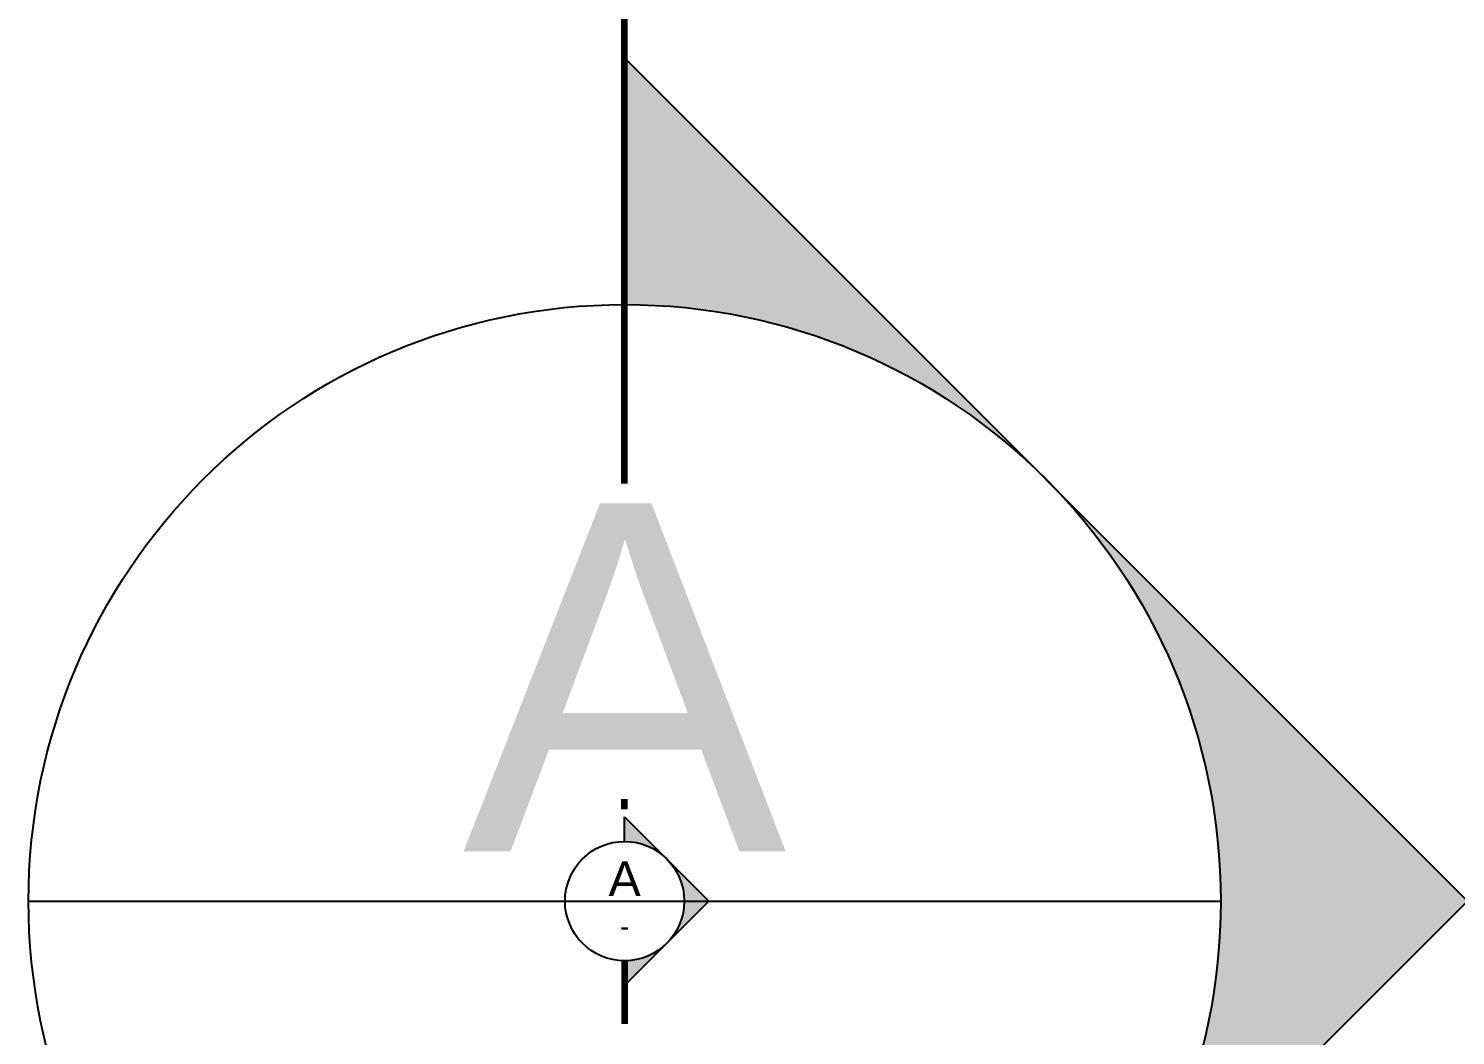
# Model space of a CAD drawing. Header units: metres. Extents: x 47723 to 48001, y 23322 to 23573.
# Drawn here: x 47825.17 to 47839.53, y 23433.2 to 23443.33 of the extents above; entities that cross this region are included whole.
import ezdxf
from ezdxf.enums import TextEntityAlignment as Align

# ---------------------------------------------------------------- set-up
doc = ezdxf.new("R2010")
doc.units = ezdxf.units.M
doc.header["$LTSCALE"] = 0.25
doc.linetypes.add('DIVIDEX2', pattern=[63.5, 25.4, -12.7, 0, -12.7, 0, -12.7])
for name, color, linetype in [('0 @ 0.1', 7, 'Continuous'), ('0 @ 1', 7, 'Continuous'), ('SIMB_01', 1, 'Continuous'), ('SIMB_PREENCHIMENTO', 253, 'Continuous'), ('SIMB_TXT', 1, 'Continuous')]:
    doc.layers.add(name, color=color, linetype=linetype)
doc.layers.add('SIMB_LCT', color=252, linetype='DIVIDEX2', lineweight=100)
doc.styles.add('SIMB', font='arial.ttf')

# ---------------------------------------------------------------- blocks, each defined once
blk = doc.blocks.new('*U70')
at = {"layer": 'SIMB_PREENCHIMENTO', "transparency": 33554587}
h = blk.add_hatch(color=256, dxfattribs=at)
h.dxf.hatch_style = 1
h.paths.add_polyline_path([(0, 8.483), (-4.152, 4.332, -0.401827), (4.152, 4.332)])
h = blk.add_hatch(color=256, dxfattribs=at)
h.dxf.hatch_style = 1
h.paths.add_polyline_path([(-4.332, 4.152), (-8.483, 0), (-6, 0, -0.193399)])
h = blk.add_hatch(color=256, dxfattribs=at)
h.dxf.hatch_style = 1
h.paths.add_polyline_path([(4.332, 4.152, -0.193399), (6, 0), (8.483, 0)])
at = {"layer": 'SIMB_01'}
for p, q in [((-8.483, 0), (0, 8.483)), ((8.483, 0), (0, 8.483)), ((0, -6), (0, 6)), ((-6, 0), (-8.483, 0)), ((6, 0), (8.483, 0))]:
    blk.add_line(p, q, dxfattribs=at)
blk.add_circle((0, 0), 6, dxfattribs=at)
at = {"layer": 'SIMB_LCT'}
blk.add_line((6, 0), (69.061, 0), dxfattribs=at)
at = {"layer": 'SIMB_TXT', "style": 'SIMB'}
for tag, height, p in [('000', 3.5, (-2.25, 0)), ('999', 2, (2.525, 0))]:
    blk.add_attdef(tag, text='', height=height, rotation=90, dxfattribs=at).set_placement(p, align=Align.MIDDLE_CENTER)
blk = doc.blocks.new('*U589')
at = {"layer": '0 @ 0.1', "xscale": 0.1, "yscale": 0.1, "zscale": 0.1, "rotation": 270}
blk.add_blockref('*U70', (47831.169, 23434.55), dxfattribs=at).add_auto_attribs({'999': '-', '000': 'A'})
at = {"layer": '0 @ 1'}
ref = blk.add_blockref('*U70', (47831.169, 23434.55), dxfattribs=dict(at, rotation=270))
ref.add_attrib('000', 'A', dxfattribs={"layer": 'SIMB_TXT', "height": 3.5, "style": 'SIMB'}).set_placement((47831.169, 23436.8), align=Align.MIDDLE_CENTER)
blk = doc.blocks.new('*U71')
at = {"layer": 'SIMB_LCT'}
blk.add_line((-6, 0), (-54.483, 0), dxfattribs=at)
at = {"layer": 'SIMB_TXT', "style": 'SIMB'}
for tag, height, p in [('000', 3.5, (-2.25, 0)), ('999', 2, (2.525, 0))]:
    blk.add_attdef(tag, text='', height=height, rotation=90, dxfattribs=at).set_placement(p, align=Align.MIDDLE_CENTER)
blk = doc.blocks.new('*U590')
at = {"layer": '0 @ 1', "rotation": 270}
blk.add_blockref('*U71', (47831.169, 23416.674), dxfattribs=at)

msp = doc.modelspace()

# ---------------------------------------------------------------- block references
for name in ['*U590', '*U589']:
    msp.add_blockref(name, (0, 0))

doc.saveas('drawing.dxf')
